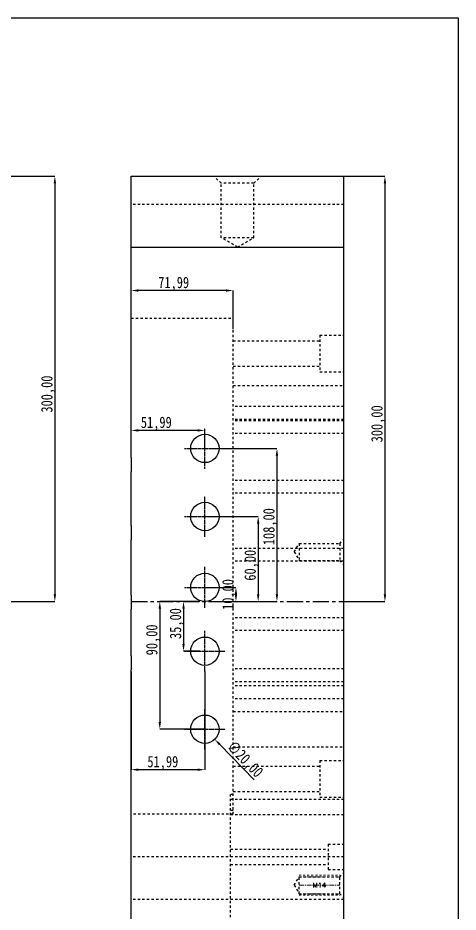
# Model space of a CAD drawing. Header units: millimetres. Extents: x -685 to 1888, y -6001 to 855.
# Drawn here: x 507 to 817, y -4266 to -3635 of the extents above; entities that cross this region are included whole.
import ezdxf
from ezdxf.enums import TextEntityAlignment as Align

# ---------------------------------------------------------------- set-up
doc = ezdxf.new("R2010")
doc.units = ezdxf.units.MM
doc.header["$LTSCALE"] = 16.335
doc.header["$PDMODE"] = 3
doc.header["$PDSIZE"] = 0.3125
doc.linetypes.add('CENTER', pattern=[0.6, 0.375, -0.075, 0.075, -0.075])
doc.linetypes.add('HIDDEN', pattern=[0.2, 0.1, -0.1])
doc.layers.get('0').update_dxf_attribs({"linetype": 'CONTINUOUS'})
doc.layers.get('Defpoints').update_dxf_attribs({"linetype": 'CONTINUOUS'})
doc.layers.add('DEFAULT_2', color=8, linetype='HIDDEN')
doc.layers.add('screw', color=33, linetype='CONTINUOUS', lineweight=13)
doc.styles.get("Standard").update_dxf_attribs({"font": 'txt', "width": 0.8})
doc.styles.add('TXT', font='txt.shx', dxfattribs={"bigfont": 'gbcbig.shx'})
doc.dimstyles.new('mold', dxfattribs={"dimtxt": 8, "dimasz": 5, "dimexe": 0, "dimexo": 0, "dimgap": 0, "dimtad": 1, "dimzin": 1, "dimtxsty": 'Standard', "dimcen": 0, "dimclrd": 4, "dimclre": 4, "dimclrt": 6, "dimazin": 0, "dimtfac": 1, "dimtofl": 0, "dimtmove": 0, "dimatfit": 3, "dimfxl": 0, "dimarcsym": 0})

# ---------------------------------------------------------------- blocks, each defined once
blk = doc.blocks.new('*D332')
at = {"color": 4, "lineweight": -2}
for p, q in [((736.95, -3747.08), (765.85, -3747.08)), ((765.85, -3752.08), (765.85, -4042.08)), ((736.95, -4047.08), (765.85, -4047.08))]:
    blk.add_line(p, q, dxfattribs=at)
at = {"color": 4}
for points in [[(765.01, -3752.08), (766.68, -3752.08), (765.85, -3747.08)], [(765.01, -4042.08), (766.68, -4042.08), (765.85, -4047.08)]]:
    blk.add_solid(points, dxfattribs=at)
at = {"layer": 'Defpoints', "color": 0}
for p in [(736.95, -3747.08), (736.95, -4047.08), (765.85, -4047.08)]:
    blk.add_point(p, dxfattribs=at)
at = {"color": 6, "insert": (761.18, -3921.72), "char_height": 8, "attachment_point": 5, "rotation": 90}
blk.add_mtext('300,00', dxfattribs=at)
blk = doc.blocks.new('*D409')
at = {"color": 4, "lineweight": -2}
for p, q in [((586.95, -3932.8), (586.95, -3926.35)), ((633.94, -3926.35), (591.95, -3926.35)), ((638.94, -3939.08), (638.94, -3926.35))]:
    blk.add_line(p, q, dxfattribs=at)
at = {"color": 4}
for points in [[(591.95, -3925.52), (591.95, -3927.18), (586.95, -3926.35)], [(633.94, -3925.52), (633.94, -3927.18), (638.94, -3926.35)]]:
    blk.add_solid(points, dxfattribs=at)
at = {"layer": 'Defpoints', "color": 0}
for p in [(586.95, -3926.35), (586.95, -3932.8), (638.94, -3939.08)]:
    blk.add_point(p, dxfattribs=at)
at = {"color": 6, "insert": (604.69, -3921.68), "char_height": 8, "attachment_point": 5}
blk.add_mtext('51,99', dxfattribs=at)
blk = doc.blocks.new('*D410')
at = {"color": 4, "lineweight": -2}
for p, q in [((645.39, -3939.08), (689.71, -3939.08)), ((689.71, -3944.08), (689.71, -4042.08)), ((649.6, -4047.08), (689.71, -4047.08))]:
    blk.add_line(p, q, dxfattribs=at)
at = {"color": 4}
for points in [[(688.87, -3944.08), (690.54, -3944.08), (689.71, -3939.08)], [(688.87, -4042.08), (690.54, -4042.08), (689.71, -4047.08)]]:
    blk.add_solid(points, dxfattribs=at)
at = {"layer": 'Defpoints', "color": 0}
for p in [(645.39, -3939.08), (649.6, -4047.08), (689.71, -4047.08)]:
    blk.add_point(p, dxfattribs=at)
at = {"color": 6, "insert": (685.04, -3994.23), "char_height": 8, "attachment_point": 5, "rotation": 90}
blk.add_mtext('108,00', dxfattribs=at)
blk = doc.blocks.new('*D411')
at = {"color": 4, "lineweight": -2}
for p, q in [((638.94, -3987.08), (676.5, -3987.08)), ((676.5, -3992.08), (676.5, -4042.08)), ((649.6, -4047.08), (676.5, -4047.08))]:
    blk.add_line(p, q, dxfattribs=at)
at = {"color": 4}
for points in [[(675.67, -3992.08), (677.33, -3992.08), (676.5, -3987.08)], [(675.67, -4042.08), (677.33, -4042.08), (676.5, -4047.08)]]:
    blk.add_solid(points, dxfattribs=at)
at = {"layer": 'Defpoints', "color": 0}
for p in [(638.94, -3987.08), (649.6, -4047.08), (676.5, -4047.08)]:
    blk.add_point(p, dxfattribs=at)
at = {"color": 6, "insert": (671.83, -4021.44), "char_height": 8, "attachment_point": 5, "rotation": 90}
blk.add_mtext('60,00', dxfattribs=at)
blk = doc.blocks.new('*D412')
at = {"color": 4, "lineweight": -2}
for p, q in [((638.94, -4037.08), (660.83, -4037.08)), ((660.83, -4042.08), (660.83, -4042.08)), ((641.5, -4047.08), (660.83, -4047.08))]:
    blk.add_line(p, q, dxfattribs=at)
at = {"color": 4}
for points in [[(660, -4042.08), (661.67, -4042.08), (660.83, -4037.08)], [(660, -4042.08), (661.67, -4042.08), (660.83, -4047.08)]]:
    blk.add_solid(points, dxfattribs=at)
at = {"layer": 'Defpoints', "color": 0}
for p in [(638.94, -4037.08), (641.5, -4047.08), (660.83, -4047.08)]:
    blk.add_point(p, dxfattribs=at)
at = {"color": 6, "insert": (656.17, -4042.08), "char_height": 8, "attachment_point": 5, "rotation": 90}
blk.add_mtext('10,00', dxfattribs=at)
blk = doc.blocks.new('*D413')
at = {"color": 4, "lineweight": -2}
for p, q in [((635.45, -4047.08), (623.88, -4047.08)), ((623.88, -4052.08), (623.88, -4077.08)), ((635.45, -4082.08), (623.88, -4082.08))]:
    blk.add_line(p, q, dxfattribs=at)
at = {"color": 4}
for points in [[(623.04, -4052.08), (624.71, -4052.08), (623.88, -4047.08)], [(623.04, -4077.08), (624.71, -4077.08), (623.88, -4082.08)]]:
    blk.add_solid(points, dxfattribs=at)
at = {"layer": 'Defpoints', "color": 0}
for p in [(635.45, -4047.08), (623.88, -4082.08), (635.45, -4082.08)]:
    blk.add_point(p, dxfattribs=at)
at = {"color": 6, "insert": (619.21, -4062.57), "char_height": 8, "attachment_point": 5, "rotation": 90}
blk.add_mtext('35,00', dxfattribs=at)
blk = doc.blocks.new('*D414')
at = {"color": 4, "lineweight": -2}
for p, q in [((635.45, -4047.08), (607.16, -4047.08)), ((607.16, -4052.08), (607.16, -4132.08)), ((638.94, -4137.08), (607.16, -4137.08))]:
    blk.add_line(p, q, dxfattribs=at)
at = {"color": 4}
for points in [[(606.32, -4052.08), (607.99, -4052.08), (607.16, -4047.08)], [(606.32, -4132.08), (607.99, -4132.08), (607.16, -4137.08)]]:
    blk.add_solid(points, dxfattribs=at)
at = {"layer": 'Defpoints', "color": 0}
for p in [(635.45, -4047.08), (607.16, -4137.08), (638.94, -4137.08)]:
    blk.add_point(p, dxfattribs=at)
at = {"color": 6, "insert": (602.49, -4074.09), "char_height": 8, "attachment_point": 5, "rotation": 90}
blk.add_mtext('90,00', dxfattribs=at)
blk = doc.blocks.new('*D423')
at = {"color": 4, "lineweight": -2}
for p, q in [((455.81, -3747.08), (533.2, -3747.08)), ((533.2, -3752.08), (533.2, -4042.08)), ((471.2, -4047.08), (533.2, -4047.08))]:
    blk.add_line(p, q, dxfattribs=at)
at = {"color": 4}
for points in [[(532.37, -3752.08), (534.03, -3752.08), (533.2, -3747.08)], [(532.37, -4042.08), (534.03, -4042.08), (533.2, -4047.08)]]:
    blk.add_solid(points, dxfattribs=at)
at = {"layer": 'Defpoints', "color": 0}
for p in [(455.81, -3747.08), (471.2, -4047.08), (533.2, -4047.08)]:
    blk.add_point(p, dxfattribs=at)
at = {"color": 6, "insert": (528.53, -3900.74), "char_height": 8, "attachment_point": 5, "rotation": 90}
blk.add_mtext('300,00', dxfattribs=at)
blk = doc.blocks.new('*D442')
at = {"color": 4, "lineweight": -2}
for p, q in [((586.95, -4096.48), (586.95, -4165.64)), ((638.94, -4096.48), (638.94, -4165.64)), ((633.94, -4165.64), (591.95, -4165.64))]:
    blk.add_line(p, q, dxfattribs=at)
at = {"color": 4}
for points in [[(591.95, -4164.81), (591.95, -4166.48), (586.95, -4165.64)], [(633.94, -4164.81), (633.94, -4166.48), (638.94, -4165.64)]]:
    blk.add_solid(points, dxfattribs=at)
at = {"layer": 'Defpoints', "color": 0}
for p in [(586.95, -4096.48), (638.94, -4096.48), (586.95, -4165.64)]:
    blk.add_point(p, dxfattribs=at)
at = {"color": 6, "insert": (609.3, -4160.98), "char_height": 8, "attachment_point": 5}
blk.add_mtext('51,99', dxfattribs=at)
blk = doc.blocks.new('*D530')
at = {"color": 4, "lineweight": -2}
blk.add_line((673.77, -4172.77), (649.42, -4147.82), dxfattribs=at)
at = {"color": 4}
blk.add_solid([(650.01, -4147.24), (648.82, -4148.4), (645.92, -4144.24)], dxfattribs=at)
at = {"layer": 'Defpoints', "color": 0}
for p in [(631.95, -4129.93), (645.92, -4144.24)]:
    blk.add_point(p, dxfattribs=at)
at = {"color": 6, "insert": (666.68, -4158.82), "char_height": 8, "attachment_point": 5, "rotation": 314.3038}
blk.add_mtext('∅20,00', dxfattribs=at)
blk = doc.blocks.new('*D678')
at = {"color": 4, "lineweight": -2}
for p, q in [((586.95, -3849.42), (586.95, -3827.7)), ((653.94, -3827.7), (591.95, -3827.7)), ((658.94, -3854.96), (658.94, -3827.7))]:
    blk.add_line(p, q, dxfattribs=at)
at = {"color": 4}
for points in [[(591.95, -3826.87), (591.95, -3828.54), (586.95, -3827.7)], [(653.94, -3826.87), (653.94, -3828.54), (658.94, -3827.7)]]:
    blk.add_solid(points, dxfattribs=at)
at = {"layer": 'Defpoints', "color": 0}
for p in [(586.95, -3827.7), (586.95, -3849.42), (658.94, -3854.96)]:
    blk.add_point(p, dxfattribs=at)
at = {"color": 6, "insert": (616.95, -3823.04), "char_height": 8, "attachment_point": 5}
blk.add_mtext('71,99', dxfattribs=at)

msp = doc.modelspace()

# ---------------------------------------------------------------- linework, layer by layer
at = {"color": 7, "linetype": 'Continuous'}
for p, q in [((586.954, -3945.503), (586.954, -3747.082)), ((586.954, -3747.082), (736.954, -3747.082)), ((736.954, -4347.082), (736.954, -3747.082)), ((586.954, -3797.082), (736.954, -3797.082)), ((586.954, -3945.503), (587.054, -3945.503)), ((587.054, -3945.503), (587.054, -3955.503)), ((586.954, -3993.503), (586.954, -3955.503)), ((586.954, -3955.503), (587.054, -3955.503)), ((586.954, -3993.503), (587.054, -3993.503)), ((587.054, -3993.503), (587.054, -4003.503)), ((586.954, -4042.503), (586.954, -4003.503)), ((586.954, -4003.503), (587.054, -4003.503)), ((586.954, -4042.503), (587.054, -4042.503)), ((587.054, -4042.503), (587.054, -4052.503)), ((586.954, -4085.277), (586.954, -4052.503)), ((586.954, -4052.503), (587.054, -4052.503)), ((586.954, -4085.277), (587.054, -4085.277)), ((587.054, -4085.277), (587.054, -4095.277)), ((586.954, -4347.082), (586.954, -4095.277)), ((586.954, -4095.277), (587.054, -4095.277))]:
    msp.add_line(p, q, dxfattribs=at)
at = {"color": 1, "linetype": 'CENTER', "ltscale": 0.248791}
for p, q in [((638.939, -3953.482), (638.939, -3924.682)), ((624.539, -3939.082), (653.339, -3939.082)), ((638.939, -4001.482), (638.939, -3972.682)), ((624.539, -3987.082), (653.339, -3987.082)), ((638.939, -4051.482), (638.939, -4022.682)), ((624.539, -4037.082), (653.339, -4037.082)), ((638.939, -4096.482), (638.939, -4067.682)), ((624.539, -4082.082), (653.339, -4082.082)), ((638.939, -4151.482), (638.939, -4122.682)), ((624.539, -4137.082), (653.339, -4137.082))]:
    msp.add_line(p, q, dxfattribs=at)
at = {"color": 1, "linetype": 'CENTER', "ltscale": 1.865932}
msp.add_line((586.954, -4047.082), (736.954, -4047.082), dxfattribs=at)
msp.add_lwpolyline([(-205.525, -3635.423), (817.427, -3635.423), (817.427, -4687.884), (-205.525, -4687.884)], close=True)
for centre in [(638.939, -3939.082), (638.939, -3987.082), (638.939, -4037.082), (638.939, -4082.082), (638.939, -4137.082)]:
    msp.add_circle(centre, 10)
at = {"layer": 'DEFAULT_2', "color": 8, "linetype": 'HIDDEN'}
for p, q in [((587.054, -3847.082), (587.054, -3747.082)), ((650.454, -3752.082), (645.454, -3747.082)), ((650.454, -3790.443), (650.454, -3752.082)), ((673.454, -3752.082), (650.454, -3752.082)), ((673.454, -3752.082), (678.454, -3747.082)), ((673.454, -3790.443), (673.454, -3752.082)), ((736.954, -3767.082), (586.954, -3767.082)), ((661.954, -3797.082), (650.454, -3790.443)), ((673.454, -3790.443), (650.454, -3790.443)), ((661.954, -3797.082), (673.454, -3790.443)), ((586.954, -3847.082), (658.939, -3847.082)), ((658.939, -4197.082), (658.939, -3847.082)), ((719.954, -3859.082), (719.954, -3885.082)), ((719.954, -3859.082), (736.954, -3859.082)), ((658.939, -3863.082), (719.954, -3863.082)), ((658.939, -3881.082), (719.954, -3881.082)), ((719.954, -3885.082), (736.954, -3885.082)), ((658.939, -3894.582), (736.954, -3894.582)), ((736.954, -3909.582), (658.939, -3909.582)), ((736.954, -3918.582), (658.939, -3918.582)), ((736.954, -3919.582), (658.939, -3919.582)), ((736.954, -3928.582), (658.939, -3928.582)), ((736.954, -3961.582), (658.939, -3961.582)), ((736.954, -3970.582), (658.939, -3970.582)), ((733.954, -4006.082), (736.954, -4003.082)), ((736.954, -4009.582), (658.939, -4009.582)), ((701.954, -4012.082), (705.418, -4006.082)), ((705.418, -4006.082), (705.418, -4018.082)), ((705.418, -4006.082), (733.954, -4006.082)), ((733.954, -4006.082), (733.954, -4018.082)), ((701.954, -4012.082), (705.418, -4018.082)), ((736.954, -4018.582), (658.939, -4018.582)), ((705.418, -4018.082), (733.954, -4018.082)), ((733.954, -4018.082), (736.954, -4021.082)), ((736.954, -4058.582), (658.939, -4058.582)), ((736.954, -4067.582), (658.939, -4067.582)), ((736.954, -4094.582), (658.939, -4094.582)), ((736.954, -4103.582), (658.939, -4103.582)), ((736.954, -4106.582), (658.939, -4106.582)), ((736.954, -4115.582), (658.939, -4115.582)), ((658.939, -4124.582), (736.954, -4124.582)), ((658.939, -4149.582), (736.954, -4149.582)), ((719.954, -4159.082), (736.954, -4159.082)), ((719.954, -4159.082), (719.954, -4185.082)), ((658.939, -4163.082), (719.954, -4163.082)), ((658.939, -4181.082), (719.954, -4181.082)), ((658.939, -4183.082), (656.954, -4183.082)), ((656.954, -4276.11), (656.954, -4183.085)), ((736.954, -4186.582), (656.954, -4186.582)), ((719.954, -4185.082), (736.954, -4185.082)), ((658.939, -4197.082), (586.954, -4197.082)), ((658.939, -4194.49), (656.954, -4194.49)), ((736.954, -4197.582), (656.954, -4197.582)), ((725.954, -4218.082), (736.954, -4218.082)), ((725.954, -4218.086), (725.954, -4236.079)), ((656.954, -4221.582), (725.954, -4221.582)), ((736.954, -4227.082), (586.954, -4227.082)), ((656.954, -4232.582), (725.954, -4232.582)), ((725.954, -4236.082), (736.954, -4236.082)), ((701.954, -4247.082), (705.418, -4241.082)), ((705.418, -4241.082), (733.954, -4241.082)), ((705.418, -4253.082), (705.418, -4241.082)), ((733.954, -4241.082), (736.954, -4238.082)), ((733.954, -4253.082), (733.954, -4241.082)), ((701.954, -4247.082), (705.418, -4253.082)), ((705.418, -4253.082), (733.954, -4253.082)), ((733.954, -4253.082), (736.954, -4256.082)), ((736.954, -4257.082), (586.954, -4257.082))]:
    msp.add_line(p, q, dxfattribs=at)
at = {"layer": 'screw', "color": 92, "linetype": 'HIDDEN', "ltscale": 0.870768}
for p, q in [((705.418, -4240.082), (733.954, -4240.082)), ((705.418, -4254.082), (733.954, -4254.082))]:
    msp.add_line(p, q, dxfattribs=at)
at = {"layer": 'screw', "linetype": 'HIDDEN', "ltscale": 0.870768}
for p, q in [((705.418, -4241.082), (733.954, -4241.082)), ((705.418, -4253.082), (733.954, -4253.082))]:
    msp.add_line(p, q, dxfattribs=at)
at = {"layer": 'screw', "color": 1, "linetype": 'CENTER', "ltscale": 0.54423}
msp.add_line((705.418, -4247.082), (733.954, -4247.082), dxfattribs=at)

# ---------------------------------------------------------------- texts
at = {"layer": 'screw', "color": 222, "linetype": 'HIDDEN', "ltscale": 0.870768, "style": 'TXT'}
msp.add_text('M14', height=3.5, dxfattribs=at).set_placement((719.686, -4247.082), align=Align.MIDDLE)

# ---------------------------------------------------------------- dimensions: what is measured, and where the dimension line sits
for base, p1, p2, picture, middle in [((533.2, -4047.082), (455.812, -3747.082), (471.198, -4047.082), '*D423', (533.2, -3900.744)), ((765.848, -4047.082), (736.954, -3747.082), (736.954, -4047.082), '*D332', (765.848, -3921.724)), ((689.707, -4047.082), (645.389, -3939.082), (649.596, -4047.082), '*D410', (689.707, -3994.227)), ((676.499, -4047.082), (638.939, -3987.082), (649.596, -4047.082), '*D411', (676.499, -4021.439)), ((660.834, -4047.082), (638.939, -4037.082), (641.5, -4047.082), '*D412', (660.834, -4042.082)), ((607.157, -4137.082), (635.45, -4047.082), (638.939, -4137.082), '*D414', (607.157, -4074.086)), ((623.875, -4082.082), (635.45, -4047.082), (635.45, -4082.082), '*D413', (623.875, -4062.569))]:
    dim = msp.add_linear_dim(base=base, p1=p1, p2=p2, angle=90, dimstyle='mold')
    dim.commit()
    dim.dimension.update_dxf_attribs({"geometry": picture, "text_midpoint": middle, "dimtype": 160})
for base, p1, p2, picture, middle in [((586.9538, -3827.70486), (658.93882, -3854.95923), (586.9538, -3849.41816), '*D678', (616.95198, -3827.70486)), ((586.9538, -3926.35082), (638.93881, -3939.08249), (586.9538, -3932.79922), '*D409', (604.68891, -3926.35082)), ((586.9538, -4165.64476), (638.93881, -4096.48249), (586.9538, -4096.48249), '*D442', (609.29729, -4165.64476))]:
    dim = msp.add_linear_dim(base=base, p1=p1, p2=p2, dimstyle='mold')
    dim.commit()
    dim.dimension.update_dxf_attribs({"geometry": picture, "text_midpoint": middle, "dimtype": 160})
dim = msp.add_diameter_dim_2p(p1=(631.954, -4129.926), p2=(645.923, -4144.239), dimstyle='mold')
dim.commit()
dim.dimension.update_dxf_attribs({"geometry": '*D530', "text_midpoint": (666.678, -4158.823)})

doc.saveas('drawing.dxf')
